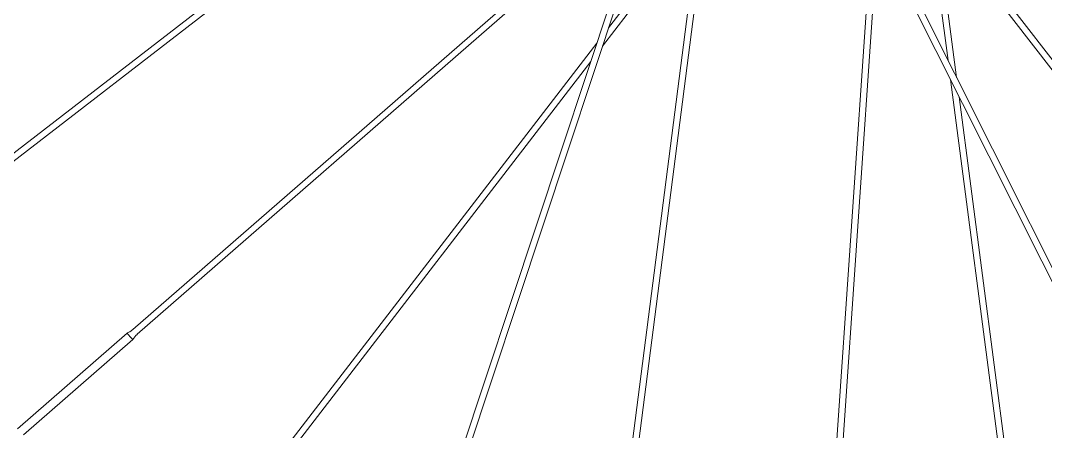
# Model space of a CAD drawing. Header units: millimetres. Extents: x -676 to 3203, y 230 to 2977.
# Drawn here: x -546 to -299, y 2108.8 to 2207.8 of the extents above; entities that cross this region are included whole.
import ezdxf

# ---------------------------------------------------------------- set-up
doc = ezdxf.new("R2010")
doc.units = ezdxf.units.MM
doc.layers.add('ZANO_R', color=7, linetype='Continuous', lineweight=0)

msp = doc.modelspace()

# ---------------------------------------------------------------- linework, layer by layer
at = {"layer": 'ZANO_R', "color": 253}
for p, q in [((-410.88, 2281.51), (-551.68, 2172.84)), ((-550.74, 2171.64), (-409.95, 2280.31)), ((-390.54, 2252.55), (-446.27, 2084.54)), ((-444.83, 2084.06), (-389.09, 2252.07)), ((-380.5, 2246.94), (-403.21, 2070.55)), ((-401.7, 2070.35), (-378.98, 2246.75)), ((-334.57, 2243.99), (-225.89, 2103.19)), ((-224.69, 2104.13), (-333.36, 2244.92)), ((-393.93, 2242.32), (-518.95, 2133.38)), ((-345.63, 2240.85), (-266.24, 2082.64)), ((-264.88, 2083.32), (-344.27, 2241.53)), ((-517.95, 2132.23), (-394.88, 2239.48)), ((-382.02, 2235.11), (-404.35, 2206.07)), ((-327.27, 2234.54), (-322.53, 2198.21)), ((-405.81, 2201.67), (-382.41, 2232.1)), ((-340.8, 2231.21), (-352.16, 2065.78)), ((-320.46, 2194.07), (-325.42, 2232.14)), ((-350.64, 2065.67), (-339.45, 2228.54)), ((-407.18, 2202.4), (-483, 2103.83)), ((-481.79, 2102.9), (-408.64, 2198)), ((-321.93, 2193.62), (-305.84, 2070.31)), ((-304.33, 2070.51), (-319.86, 2189.48)), ((-520.31, 2132.53), (-546.77, 2109.47)), ((-545.33, 2108.03), (-518.98, 2130.99))]:
    msp.add_line(p, q, dxfattribs=at)
at = {"layer": 'ZANO_R', "color": 253, "flags": 128}
for points in [[(-518.98, 2133.4), (-519.68, 2132.85), (-520.32, 2132.56)], [(-518.98, 2130.99), (-519.05, 2131.04), (-519.21, 2131.19), (-519.43, 2131.43), (-519.69, 2131.72), (-519.94, 2132.02), (-520.15, 2132.28), (-520.28, 2132.45), (-520.31, 2132.53), (-520.31, 2132.53)], [(-518.98, 2131), (-518.27, 2131.92), (-517.93, 2132.2)]]:
    msp.add_lwpolyline(points, dxfattribs=at)
at = {"layer": 'ZANO_R', "color": 253}
for radius, start, end in [(322.1, 94.0878, 13.6657), (285.75, 180, 13.5897)]:
    msp.add_arc((-353.96, 2300.91), radius, start, end, dxfattribs=at)

doc.saveas('drawing.dxf')
